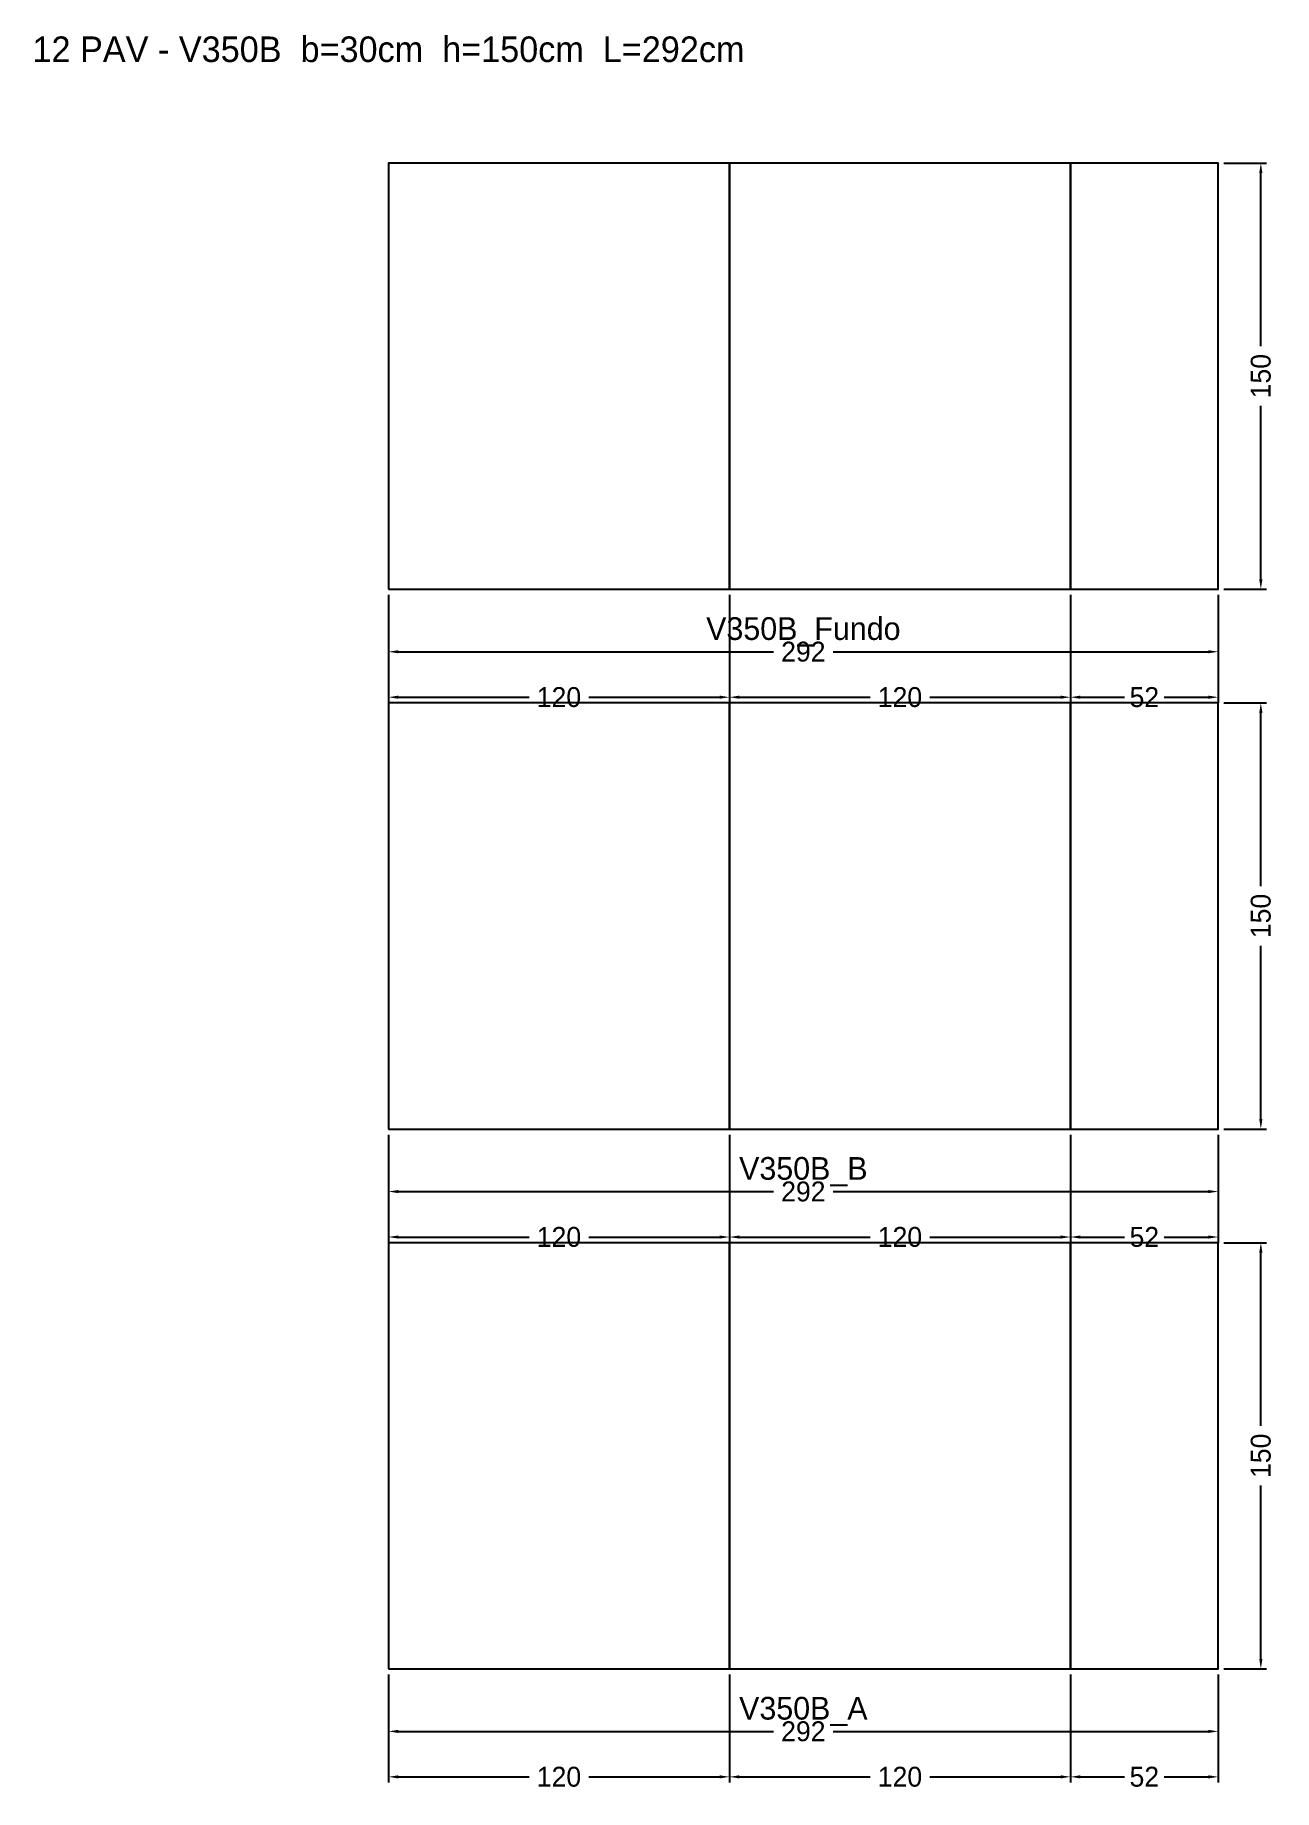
# Model space of a CAD drawing. Header units: metres. Extents: x -124 to 312, y -43 to 575.
import ezdxf

# ---------------------------------------------------------------- set-up
doc = ezdxf.new("R2010")
doc.units = ezdxf.units.M
for name, color, linetype in [('COTA', 3, 'Continuous'), ('NOMENCLATURA', 2, 'Continuous'), ('Paineis', 7, 'Continuous'), ('Texto Secao', 2, 'Continuous')]:
    doc.layers.add(name, color=color, linetype=linetype)
doc.dimstyles.new('COTA_VIG', dxfattribs={"dimtxt": 7, "dimasz": 3.5, "dimexe": 2, "dimexo": 2, "dimgap": 1.5, "dimtad": 1, "dimdec": 1, "dimcen": 2.5, "dimclrd": 3, "dimclre": 3, "dimclrt": 3, "dimazin": 3, "dimtfac": 1, "dimtmove": 0, "dimatfit": 3})

# ---------------------------------------------------------------- blocks, each defined once
blk = doc.blocks.new('_CLOSEDFILLED')
at = {"color": 0, "linetype": 'BYBLOCK'}
blk.add_solid([(-1, 0.16), (0, 0), (-1, -0.16)], dxfattribs=at)
blk = doc.blocks.new('*D1')
at = {"color": 3}
for p, q in [((0, -2), (0, -24)), ((292, -2), (292, -24)), ((3.5, -22), (135.5, -22)), ((156.5, -22), (288.5, -22))]:
    blk.add_line(p, q, dxfattribs=at)
at = {"layer": 'Defpoints'}
for p in [(0, 0), (292, 0), (0, -22)]:
    blk.add_point(p, dxfattribs=at)
at = {"layer": 'COTA', "color": 3, "xscale": 3.5, "yscale": 3.5, "rotation": 180}
blk.add_blockref('_CLOSEDFILLED', (0, -22), dxfattribs=at)
at = {"layer": 'COTA', "color": 3, "xscale": 3.5, "yscale": 3.5}
blk.add_blockref('_CLOSEDFILLED', (292, -22), dxfattribs=at)
at = {"layer": 'COTA', "color": 3, "insert": (146, -22), "char_height": 7, "attachment_point": 5}
blk.add_mtext('292', dxfattribs=at)
blk = doc.blocks.new('*D2')
at = {"color": 3}
for p, q in [((0, -2), (0, -40)), ((120, -2), (120, -40)), ((3.5, -38), (49.5, -38)), ((70.5, -38), (116.5, -38))]:
    blk.add_line(p, q, dxfattribs=at)
at = {"layer": 'Defpoints'}
for p in [(0, 0), (120, 0), (0, -38)]:
    blk.add_point(p, dxfattribs=at)
at = {"layer": 'COTA', "color": 3, "xscale": 3.5, "yscale": 3.5, "rotation": 180}
blk.add_blockref('_CLOSEDFILLED', (0, -38), dxfattribs=at)
at = {"layer": 'COTA', "color": 3, "xscale": 3.5, "yscale": 3.5}
blk.add_blockref('_CLOSEDFILLED', (120, -38), dxfattribs=at)
at = {"layer": 'COTA', "color": 3, "insert": (60, -38), "char_height": 7, "attachment_point": 5}
blk.add_mtext('120', dxfattribs=at)
blk = doc.blocks.new('*D3')
at = {"color": 3}
for p, q in [((120, -2), (120, -40)), ((240, -2), (240, -40)), ((123.5, -38), (169.5, -38)), ((190.5, -38), (236.5, -38))]:
    blk.add_line(p, q, dxfattribs=at)
at = {"layer": 'Defpoints'}
for p in [(120, 0), (240, 0), (120, -38)]:
    blk.add_point(p, dxfattribs=at)
at = {"layer": 'COTA', "color": 3, "xscale": 3.5, "yscale": 3.5, "rotation": 180}
blk.add_blockref('_CLOSEDFILLED', (120, -38), dxfattribs=at)
at = {"layer": 'COTA', "color": 3, "xscale": 3.5, "yscale": 3.5}
blk.add_blockref('_CLOSEDFILLED', (240, -38), dxfattribs=at)
at = {"layer": 'COTA', "color": 3, "insert": (180, -38), "char_height": 7, "attachment_point": 5}
blk.add_mtext('120', dxfattribs=at)
blk = doc.blocks.new('*D4')
at = {"color": 3}
for p, q in [((240, -2), (240, -40)), ((292, -2), (292, -40)), ((243.5, -38), (259, -38)), ((273, -38), (288.5, -38))]:
    blk.add_line(p, q, dxfattribs=at)
at = {"layer": 'Defpoints'}
for p in [(240, 0), (292, 0), (240, -38)]:
    blk.add_point(p, dxfattribs=at)
at = {"layer": 'COTA', "color": 3, "xscale": 3.5, "yscale": 3.5, "rotation": 180}
blk.add_blockref('_CLOSEDFILLED', (240, -38), dxfattribs=at)
at = {"layer": 'COTA', "color": 3, "xscale": 3.5, "yscale": 3.5}
blk.add_blockref('_CLOSEDFILLED', (292, -38), dxfattribs=at)
at = {"layer": 'COTA', "color": 3, "insert": (266, -38), "char_height": 7, "attachment_point": 5}
blk.add_mtext('52', dxfattribs=at)
blk = doc.blocks.new('*D5')
at = {"color": 3}
for p, q in [((294, 150), (309, 150)), ((307, 85.5), (307, 146.5)), ((307, 3.5), (307, 64.5)), ((294, 0), (309, 0))]:
    blk.add_line(p, q, dxfattribs=at)
at = {"layer": 'Defpoints'}
for p in [(292, 150), (292, 0), (307, 0)]:
    blk.add_point(p, dxfattribs=at)
at = {"layer": 'COTA', "color": 3, "xscale": 3.5, "yscale": 3.5}
for p, rotation in [((307, 150), 90), ((307, 0), 270)]:
    blk.add_blockref('_CLOSEDFILLED', p, dxfattribs=dict(at, rotation=rotation))
at = {"layer": 'COTA', "color": 3, "insert": (307, 75), "char_height": 7, "attachment_point": 5, "rotation": 90}
blk.add_mtext('150', dxfattribs=at)
blk = doc.blocks.new('*D6')
at = {"color": 3}
for p, q in [((0, 188), (0, 166)), ((292, 188), (292, 166)), ((3.5, 168), (135.5, 168)), ((156.5, 168), (288.5, 168))]:
    blk.add_line(p, q, dxfattribs=at)
at = {"layer": 'Defpoints'}
for p in [(0, 190), (292, 190), (0, 168)]:
    blk.add_point(p, dxfattribs=at)
at = {"layer": 'COTA', "color": 3, "xscale": 3.5, "yscale": 3.5, "rotation": 180}
blk.add_blockref('_CLOSEDFILLED', (0, 168), dxfattribs=at)
at = {"layer": 'COTA', "color": 3, "xscale": 3.5, "yscale": 3.5}
blk.add_blockref('_CLOSEDFILLED', (292, 168), dxfattribs=at)
at = {"layer": 'COTA', "color": 3, "insert": (146, 168), "char_height": 7, "attachment_point": 5}
blk.add_mtext('292', dxfattribs=at)
blk = doc.blocks.new('*D7')
at = {"color": 3}
for p, q in [((0, 188), (0, 150)), ((120, 188), (120, 150)), ((3.5, 152), (49.5, 152)), ((70.5, 152), (116.5, 152))]:
    blk.add_line(p, q, dxfattribs=at)
at = {"layer": 'Defpoints'}
for p in [(0, 190), (120, 190), (0, 152)]:
    blk.add_point(p, dxfattribs=at)
at = {"layer": 'COTA', "color": 3, "xscale": 3.5, "yscale": 3.5, "rotation": 180}
blk.add_blockref('_CLOSEDFILLED', (0, 152), dxfattribs=at)
at = {"layer": 'COTA', "color": 3, "xscale": 3.5, "yscale": 3.5}
blk.add_blockref('_CLOSEDFILLED', (120, 152), dxfattribs=at)
at = {"layer": 'COTA', "color": 3, "insert": (60, 152), "char_height": 7, "attachment_point": 5}
blk.add_mtext('120', dxfattribs=at)
blk = doc.blocks.new('*D8')
at = {"color": 3}
for p, q in [((120, 188), (120, 150)), ((240, 188), (240, 150)), ((123.5, 152), (169.5, 152)), ((190.5, 152), (236.5, 152))]:
    blk.add_line(p, q, dxfattribs=at)
at = {"layer": 'Defpoints'}
for p in [(120, 190), (240, 190), (120, 152)]:
    blk.add_point(p, dxfattribs=at)
at = {"layer": 'COTA', "color": 3, "xscale": 3.5, "yscale": 3.5, "rotation": 180}
blk.add_blockref('_CLOSEDFILLED', (120, 152), dxfattribs=at)
at = {"layer": 'COTA', "color": 3, "xscale": 3.5, "yscale": 3.5}
blk.add_blockref('_CLOSEDFILLED', (240, 152), dxfattribs=at)
at = {"layer": 'COTA', "color": 3, "insert": (180, 152), "char_height": 7, "attachment_point": 5}
blk.add_mtext('120', dxfattribs=at)
blk = doc.blocks.new('*D9')
at = {"color": 3}
for p, q in [((240, 188), (240, 150)), ((292, 188), (292, 150)), ((243.5, 152), (259, 152)), ((273, 152), (288.5, 152))]:
    blk.add_line(p, q, dxfattribs=at)
at = {"layer": 'Defpoints'}
for p in [(240, 190), (292, 190), (240, 152)]:
    blk.add_point(p, dxfattribs=at)
at = {"layer": 'COTA', "color": 3, "xscale": 3.5, "yscale": 3.5, "rotation": 180}
blk.add_blockref('_CLOSEDFILLED', (240, 152), dxfattribs=at)
at = {"layer": 'COTA', "color": 3, "xscale": 3.5, "yscale": 3.5}
blk.add_blockref('_CLOSEDFILLED', (292, 152), dxfattribs=at)
at = {"layer": 'COTA', "color": 3, "insert": (266, 152), "char_height": 7, "attachment_point": 5}
blk.add_mtext('52', dxfattribs=at)
blk = doc.blocks.new('*D10')
at = {"color": 3}
for p, q in [((294, 340), (309, 340)), ((307, 275.5), (307, 336.5)), ((307, 193.5), (307, 254.5)), ((294, 190), (309, 190))]:
    blk.add_line(p, q, dxfattribs=at)
at = {"layer": 'Defpoints'}
for p in [(292, 340), (292, 190), (307, 190)]:
    blk.add_point(p, dxfattribs=at)
at = {"layer": 'COTA', "color": 3, "xscale": 3.5, "yscale": 3.5}
for p, rotation in [((307, 340), 90), ((307, 190), 270)]:
    blk.add_blockref('_CLOSEDFILLED', p, dxfattribs=dict(at, rotation=rotation))
at = {"layer": 'COTA', "color": 3, "insert": (307, 265), "char_height": 7, "attachment_point": 5, "rotation": 90}
blk.add_mtext('150', dxfattribs=at)
blk = doc.blocks.new('*D11')
at = {"color": 3}
for p, q in [((0, 378), (0, 356)), ((292, 378), (292, 356)), ((3.5, 358), (135.5, 358)), ((156.5, 358), (288.5, 358))]:
    blk.add_line(p, q, dxfattribs=at)
at = {"layer": 'Defpoints'}
for p in [(0, 380), (292, 380), (0, 358)]:
    blk.add_point(p, dxfattribs=at)
at = {"layer": 'COTA', "color": 3, "xscale": 3.5, "yscale": 3.5, "rotation": 180}
blk.add_blockref('_CLOSEDFILLED', (0, 358), dxfattribs=at)
at = {"layer": 'COTA', "color": 3, "xscale": 3.5, "yscale": 3.5}
blk.add_blockref('_CLOSEDFILLED', (292, 358), dxfattribs=at)
at = {"layer": 'COTA', "color": 3, "insert": (146, 358), "char_height": 7, "attachment_point": 5}
blk.add_mtext('292', dxfattribs=at)
blk = doc.blocks.new('*D12')
at = {"color": 3}
for p, q in [((0, 378), (0, 340)), ((120, 378), (120, 340)), ((3.5, 342), (49.5, 342)), ((70.5, 342), (116.5, 342))]:
    blk.add_line(p, q, dxfattribs=at)
at = {"layer": 'Defpoints'}
for p in [(0, 380), (120, 380), (0, 342)]:
    blk.add_point(p, dxfattribs=at)
at = {"layer": 'COTA', "color": 3, "xscale": 3.5, "yscale": 3.5, "rotation": 180}
blk.add_blockref('_CLOSEDFILLED', (0, 342), dxfattribs=at)
at = {"layer": 'COTA', "color": 3, "xscale": 3.5, "yscale": 3.5}
blk.add_blockref('_CLOSEDFILLED', (120, 342), dxfattribs=at)
at = {"layer": 'COTA', "color": 3, "insert": (60, 342), "char_height": 7, "attachment_point": 5}
blk.add_mtext('120', dxfattribs=at)
blk = doc.blocks.new('*D13')
at = {"color": 3}
for p, q in [((120, 378), (120, 340)), ((240, 378), (240, 340)), ((123.5, 342), (169.5, 342)), ((190.5, 342), (236.5, 342))]:
    blk.add_line(p, q, dxfattribs=at)
at = {"layer": 'Defpoints'}
for p in [(120, 380), (240, 380), (120, 342)]:
    blk.add_point(p, dxfattribs=at)
at = {"layer": 'COTA', "color": 3, "xscale": 3.5, "yscale": 3.5, "rotation": 180}
blk.add_blockref('_CLOSEDFILLED', (120, 342), dxfattribs=at)
at = {"layer": 'COTA', "color": 3, "xscale": 3.5, "yscale": 3.5}
blk.add_blockref('_CLOSEDFILLED', (240, 342), dxfattribs=at)
at = {"layer": 'COTA', "color": 3, "insert": (180, 342), "char_height": 7, "attachment_point": 5}
blk.add_mtext('120', dxfattribs=at)
blk = doc.blocks.new('*D14')
at = {"color": 3}
for p, q in [((240, 378), (240, 340)), ((292, 378), (292, 340)), ((243.5, 342), (259, 342)), ((273, 342), (288.5, 342))]:
    blk.add_line(p, q, dxfattribs=at)
at = {"layer": 'Defpoints'}
for p in [(240, 380), (292, 380), (240, 342)]:
    blk.add_point(p, dxfattribs=at)
at = {"layer": 'COTA', "color": 3, "xscale": 3.5, "yscale": 3.5, "rotation": 180}
blk.add_blockref('_CLOSEDFILLED', (240, 342), dxfattribs=at)
at = {"layer": 'COTA', "color": 3, "xscale": 3.5, "yscale": 3.5}
blk.add_blockref('_CLOSEDFILLED', (292, 342), dxfattribs=at)
at = {"layer": 'COTA', "color": 3, "insert": (266, 342), "char_height": 7, "attachment_point": 5}
blk.add_mtext('52', dxfattribs=at)
blk = doc.blocks.new('*D15')
at = {"color": 3}
for p, q in [((294, 530), (309, 530)), ((307, 465.5), (307, 526.5)), ((307, 383.5), (307, 444.5)), ((294, 380), (309, 380))]:
    blk.add_line(p, q, dxfattribs=at)
at = {"layer": 'Defpoints'}
for p in [(292, 530), (292, 380), (307, 380)]:
    blk.add_point(p, dxfattribs=at)
at = {"layer": 'COTA', "color": 3, "xscale": 3.5, "yscale": 3.5}
for p, rotation in [((307, 530), 90), ((307, 380), 270)]:
    blk.add_blockref('_CLOSEDFILLED', p, dxfattribs=dict(at, rotation=rotation))
at = {"layer": 'COTA', "color": 3, "insert": (307, 455), "char_height": 7, "attachment_point": 5, "rotation": 90}
blk.add_mtext('150', dxfattribs=at)

msp = doc.modelspace()

# ---------------------------------------------------------------- linework, layer by layer
at = {"layer": 'Paineis'}
for points in [[(0, 380), (120, 380), (120, 530), (0, 530)], [(120, 380), (240, 380), (240, 530), (120, 530)], [(240, 380), (292, 380), (292, 530), (240, 530)], [(0, 190), (120, 190), (120, 340), (0, 340)], [(120, 190), (240, 190), (240, 340), (120, 340)], [(240, 190), (292, 190), (292, 340), (240, 340)], [(0, 0), (120, 0), (120, 150), (0, 150)], [(120, 0), (240, 0), (240, 150), (120, 150)], [(240, 0), (292, 0), (292, 150), (240, 150)]]:
    msp.add_lwpolyline(points, close=True, dxfattribs=at)

# ---------------------------------------------------------------- texts
at = {"layer": 'NOMENCLATURA', "insert": (0, 570), "char_height": 9, "width": 312, "attachment_point": 5}
msp.add_mtext('12 PAV - V350B  b=30cm  h=150cm  L=292cm', dxfattribs=at)
at = {"layer": 'Texto Secao', "char_height": 8, "width": 312, "attachment_point": 5}
for s, insert in [('V350B_Fundo', (146, 365)), ('V350B_B', (146, 175)), ('V350B_A', (146, -15))]:
    msp.add_mtext(s, dxfattribs=dict(at, insert=insert))

# ---------------------------------------------------------------- dimensions: what is measured, and where the dimension line sits
at = {"layer": 'COTA'}
for base, p1, p2, picture, middle in [((307, 380), (292, 380), (292, 530), '*D15', (307, 455)), ((307, 190), (292, 190), (292, 340), '*D10', (307, 265)), ((307, 0), (292, 0), (292, 150), '*D5', (307, 75))]:
    dim = msp.add_linear_dim(base=base, p1=p1, p2=p2, angle=90, dimstyle='COTA_VIG', dxfattribs=at)
    dim.commit()
    dim.dimension.update_dxf_attribs({"geometry": picture, "text_midpoint": middle})
for base, p1, p2, picture, middle in [((0, 358), (0, 380), (292, 380), '*D11', (146, 358)), ((0, 342), (0, 380), (120, 380), '*D12', (60, 342)), ((120, 342), (120, 380), (240, 380), '*D13', (180, 342)), ((240, 342), (240, 380), (292, 380), '*D14', (266, 342)), ((0, 168), (0, 190), (292, 190), '*D6', (146, 168)), ((0, 152), (0, 190), (120, 190), '*D7', (60, 152)), ((120, 152), (120, 190), (240, 190), '*D8', (180, 152)), ((240, 152), (240, 190), (292, 190), '*D9', (266, 152)), ((0, -22), (0, 0), (292, 0), '*D1', (146, -22)), ((0, -38), (0, 0), (120, 0), '*D2', (60, -38)), ((120, -38), (120, 0), (240, 0), '*D3', (180, -38)), ((240, -38), (240, 0), (292, 0), '*D4', (266, -38))]:
    dim = msp.add_linear_dim(base=base, p1=p1, p2=p2, dimstyle='COTA_VIG', dxfattribs=at)
    dim.commit()
    dim.dimension.update_dxf_attribs({"geometry": picture, "text_midpoint": middle})

doc.saveas('drawing.dxf')
